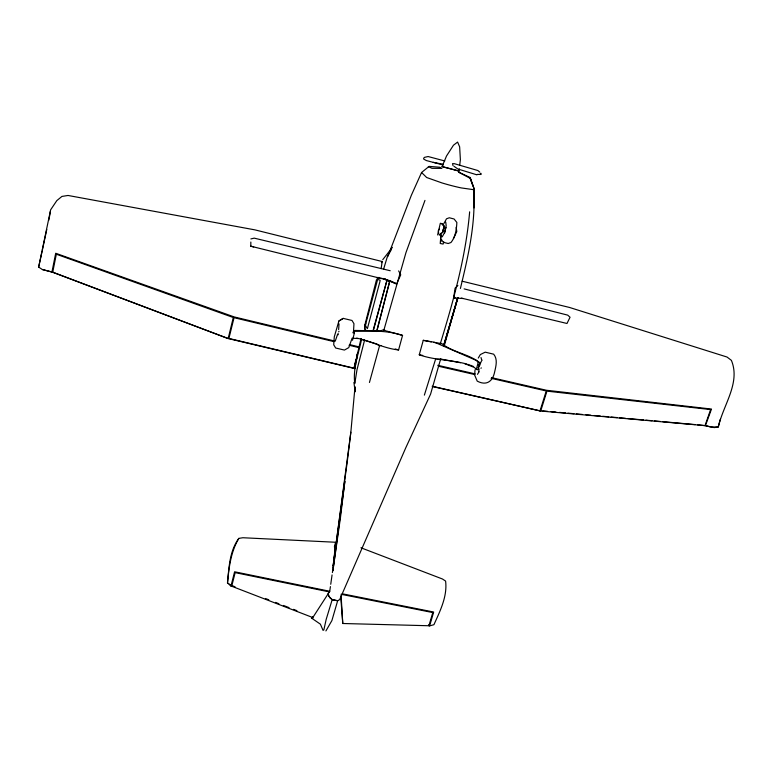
<?xml version="1.0" encoding="UTF-8"?>
<svg xmlns="http://www.w3.org/2000/svg" width="773" height="773" viewBox="0 0 773 773"><rect width="100%" height="100%" fill="white"/><g stroke="black" fill="none" stroke-linecap="round" stroke-linejoin="round"><path stroke-width="1.16" d="M474.023 207.734L474.071 188.612L470.119 177.5L458.573 172.137L470.042 178.244L474.071 188.612L473.936 207.724M398.636 270.908L400.743 274.811L396.626 283.923L386.287 279.758L250.8 246.201L250.839 242.046M457.722 297.798L443.663 345.56L457.722 297.798L444.108 346.333M439.209 235.05L442.552 232.499L444.031 228.315L444.117 225.948L441.924 223.658L440.339 223.252L437.615 234.963M364.643 329.25L364.837 325.027L376.538 279.584M365.02 324.786L364.827 328.515L365.909 330.303M475.009 369.909L474.67 375.147L477.221 381.128C486.69 386.123 492.836 381.263 494.681 371.755C495.995 366.006 497.851 359.232 493.667 354.179L485.212 352.169L480.333 354.565L478.265 358.063M333.868 562.097L335.376 542.24L242.867 537.737L238.838 538.385C229.484 551.062 228.992 567.672 227.484 582.794L230.972 586.108L234.596 571.788L329.752 591.268L312.804 617.559L231.707 586.253L231.668 585.47L235.04 586.775M440.803 236.644L440.224 243.485L443.093 244.065L443.837 241.881M350.845 432.223L333.086 566.049L347.164 462.476L350.845 432.223L355.01 386.809L355.213 390.925M227.504 583.315C228.847 567.904 230.75 551.893 238.838 538.385M340.458 517.572L344.864 481.366L332.883 570.851L340.458 517.572L340.101 516.422M459.684 165.383L460.379 159.673L459.645 146.831L457.597 142.068L453.471 145.208L446.504 156.02L442.069 166.61L458.998 171.084L459.278 168.804M469.646 211.831C465.771 256.994 453.461 300.726 440.252 343.908M353.512 331.704L353.957 323.713L351.995 320.466L343.222 318.379L338.912 320.979L334.294 336.796L333.723 344.806L335.685 348.024L344.439 350.072L348.768 347.608L352.121 338.149M338.642 329.588L339.028 323.877M338.207 333.627L338.13 334.777M381.128 268.579L382.181 261.516L254.887 229.861L68.034 195.463L61.927 196.429L56.816 200.622L50.622 209.841L38.65 267.1L42.409 269.545L52.641 272.26L228.17 338.555L354.778 368.586L355.416 363.948M355.725 361.629L356.044 359.31M329.752 591.268L330.409 586.601M330.738 584.272L332.061 574.938M332.39 572.6L332.719 570.271M333.047 567.933L333.54 564.435M463.075 298.523L453.674 297.856L455.094 288.155L457.887 285.479M50.1 213.261L50.409 211.3M441.238 232.953L440.697 238.809L443.431 242.326L448.205 243.524L450.978 242.49C455.442 237.05 456.543 229.33 456.853 222.45L454.07 218.991L449.297 217.773L446.514 218.798L443.373 224.47M48.747 220.334L49.945 214.247M355.764 360.189L354.053 368.421L361.039 338.516M334.38 546.994L334.777 545.091M42.389 249.988L46.786 229.465M42.148 251.128L38.65 267.1M354.778 368.586L355.735 363.619M361.532 339.492C358.537 353.657 352.71 369.127 354.797 383.418L357 369.697L364.576 340.13M444.117 225.948L442.552 232.499L444.031 228.315M231.707 586.253L235.156 572.629L329.569 591.954M352.517 340.265L354.363 333.047L353.348 331.356C369.736 330.96 386.887 330.09 402.549 335.405L398.588 349.937C384.007 348.497 370.982 341.038 356.653 338.12M460.399 288.484C468.167 256.24 475.975 223.039 473.656 189.685L461.23 187.916A49.327 9.605 16.6 0 1 441.953 182.921L426.686 177.519L421.575 172.495L429.083 166.388L439.731 167.219L441.866 168.398L431.972 168.33L428.358 166.62M376.77 330.941L389.563 281.614L382.935 278.435M376.741 331.53L389.872 280.937L387.109 279.729M373.272 330.902L386.906 280.502L372.992 330.834M354.053 368.421L356.855 358.102M369.446 382.471L379.63 345.483M433.624 342.381L441.731 343.541C452.804 352.382 468.689 353.918 479.791 362.701L477.84 369.765L476.303 369.407L478.245 362.334L476.41 360.469L434.571 342.265L423.266 340.323L419.256 354.807C434.542 360.237 451.142 359.745 466.815 364.064M383.775 330.486L405.96 252.626L424.966 200.391M328.013 593.703L328.902 596.37L332.187 599.645L326.167 619.453L323.839 629.947L323.056 630.372L320.389 624.169L311.48 618.042L312.814 618.303M711.324 427.073L718.175 426.928L720.33 419.246M440.736 358.682L430.59 394.104L405.796 447.741L339.685 599.606L337.656 600.747L332.187 599.645L329.607 597.577M360.943 547.777L442.494 579.016L445.606 581.093C447.49 596.524 440.059 611.018 433.924 624.7L429.624 625.879L433.672 612.032L342.381 593.819M337.637 334.187L335.298 340.97M340.738 596.65L342.768 623.502L428.918 625.744L432.783 612.564L341.028 594.273M443.673 346.14L458.06 297.605M383.688 268.859L387.389 256.539L391.399 249.563M424.367 395.119L435.73 358.701M432.416 386.529L540.704 411.023L705.015 425.633L714.242 427.595L718.359 427.044C722.958 405.216 740.805 383.099 731.393 360.363L727.035 357.039L569.585 307.48L462.148 281.208M441.634 239.678L440.871 241.62M356.517 355.831L357.31 353.821M387.727 256.617L411.333 195.327L421.575 172.495M338.642 331.888L339.009 331.288M444.388 232.944L442.214 236.818M480.97 368.334L481.27 367.832M477.482 374.345L478.96 371.881M453.451 238.635L456.795 231.552L456.167 227.262M381.437 262.627L382.181 261.516M439.479 228.982L438.281 230.634L438.716 233.823M382.741 259.689L392.433 247.35M480.043 174.369L480.883 173.249L481.115 174.466L477.308 174.408M52.728 272.164L56.332 254.211L233.301 317.51L228.17 338.555L52.728 272.164L42.409 269.545M51.946 271.98L55.704 253.264L234.229 316.94L334.844 341.067M343.222 318.379L338.912 320.979M325.906 630.932L331.897 620.584L337.656 600.747L332.187 599.645M478.912 364.431C479.83 364.556 478.7 368.566 478.101 367.388M250.877 238.925L254.22 238.142L390.21 270.734M442.813 230.093L445.374 230.605M437.151 359.319L441.103 359.116L460.505 362.73M381.079 345.589L379.156 345.657L376.857 343.975L360.498 339.144M354.836 330.438L380.384 330.931L383.582 329.713L385.369 330.535M377.079 278.328L381.814 278.27M352.932 338.236L358.131 338.555M377.214 277.517L379.611 277.517M453.674 297.856L455.191 297.953M542.733 410.878L547.535 411.313M551.13 411.632L555.932 412.067M559.536 412.386L565.536 412.927M567.933 413.149L573.933 413.69M576.339 413.903L582.34 414.444M585.944 414.763L590.736 415.198M594.34 415.526L600.341 416.058M602.747 416.28L608.747 416.821M611.143 417.034L617.144 417.575M619.55 417.787L625.55 418.328M627.947 418.551L643.551 419.952M645.948 420.164L651.958 420.705M654.354 420.918L660.355 421.459M662.761 421.681L695.159 424.59M697.565 424.812L705.015 425.633L710.609 409.574L546.946 391.128L540.704 411.023L432.204 386.239M433.276 162.34L443.151 164.272M419.256 354.807L422.773 355.445M423.266 340.323L431.324 341.927M442.069 166.61L451.248 168.929M438.31 366.199L474.69 374.538M491.116 378.316L546.26 390.964L540.018 410.869L539.641 410.502M437.75 365.3L475.153 373.89M491.522 377.649L546.453 390.268L711.489 409.052L705.43 425.614L710.406 426.947M228.151 338.265L354.633 368.315M352.768 332.67L354.363 333.047M478.245 362.334L479.791 362.701M350.053 344.71L359.406 346.961M333.839 341.598L234.055 317.684L228.895 338.439M349.096 345.26L359.658 347.792M461.336 298.088L566.986 323.481L570.049 317.239L567.72 315.133L464.129 288.889M250.8 246.201L253.708 246.916M476.989 174.862L457.906 169.007L453.983 166.301M452.282 169.21L458.998 171.084M386.258 330.941L402.549 335.405M444.775 160.958L428.126 156.542L424.512 157.344L423.643 158.243L423.749 159.122L426.348 160.552L443.2 165.007M395.245 348.99L398.588 349.937M467.762 364.363L469.665 364.953M464.679 363.677L474.477 367.494L476.303 369.407M265.41 598.495L268.782 599.8M275.526 602.409L278.908 603.713M283.401 605.443L289.025 607.617M293.527 609.356L296.9 610.66M470.612 365.252L473.578 366.547M385.012 278.647L385.592 278.947M229.204 584.059L230.934 585.325L230.972 586.108M439.528 234.432L441.161 235.649M479.753 172.099L477.869 170.533L454.35 163.673L452.524 163.634L453.007 165.615M441.924 223.658L442.494 225.02M445.731 222.083L446.156 225.532L445.47 229.204A5.913 1.092 -75.7 0 1 446.031 227.368M429.276 625.057L429.624 625.879M428.58 624.922L428.918 625.744M470.119 177.5L472.941 185.829M339.579 514.721L339.917 515.833M481.019 357.551L481.56 359.542M328.399 594.253L328.902 596.37M312.64 616.738L312.804 617.559M353.918 382.374L355.165 391.785M341.096 595.442L342.768 623.502M478.902 371.871A7.141 1.672 -76.6 0 1 479.096 368.866M479.849 365.291A7.141 1.672 -76.6 0 1 482.149 360.092M444.668 233.079A5.913 1.092 -75.7 0 1 445.19 230.248M445.016 231.89A5.063 0.937 -75.7 0 1 445.354 230.219M365.803 323.674L365.532 325.742L367.388 328.67L379.852 281.836L380.142 280.193L377.639 279.44L365.803 323.674M396.626 283.923L389.263 280.483L396.626 283.923"/></g></svg>
